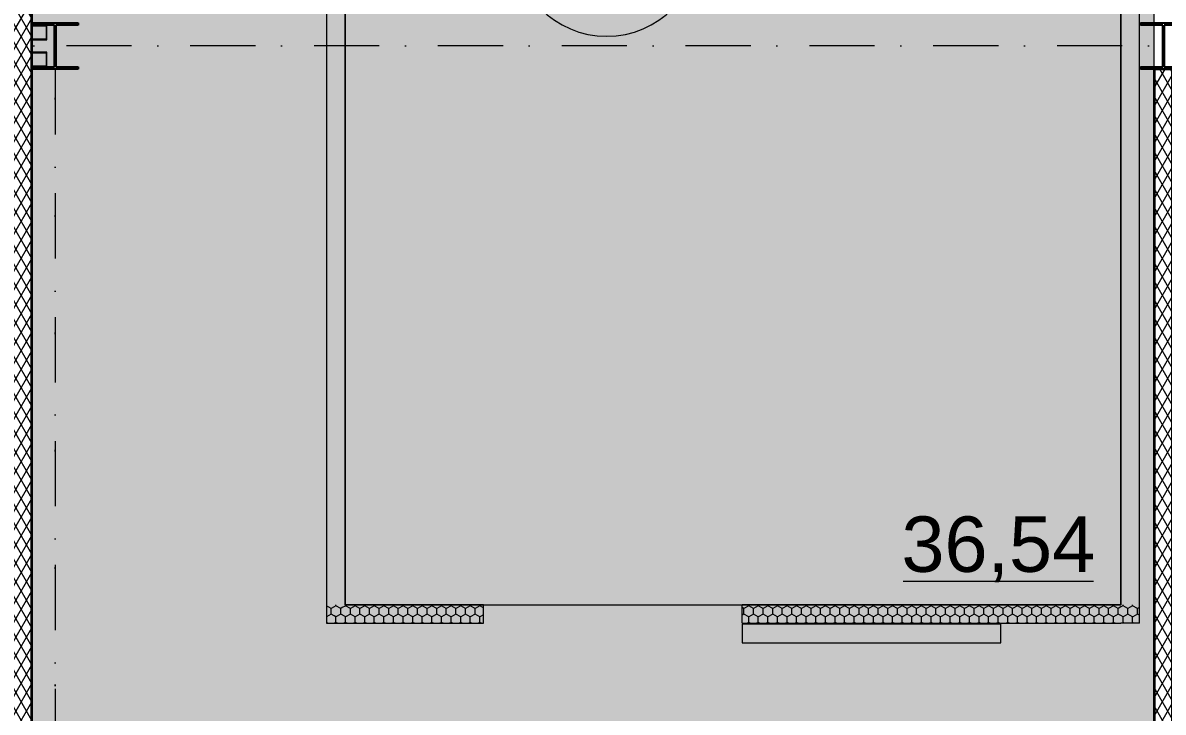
# Model space of a CAD drawing. Header units: millimetres. Extents: x -10605 to 104127, y -15987 to 52426.
# Drawn here: x 51825 to 57999, y 2394 to 6125 of the extents above; entities that cross this region are included whole.
import ezdxf
from ezdxf.enums import TextEntityAlignment as Align

# ---------------------------------------------------------------- set-up
doc = ezdxf.new("R2010")
doc.units = ezdxf.units.MM
doc.header["$MEASUREMENT"] = 0
for name, pattern in [('Dot & Dashed', [670.277762, 352.777767, -176.388884, 0, -141.111112]), ('Крупный пунктир', [634.99999, 0, -634.99999]), ('Штриховая', [300, 200, -100])]:
    doc.linetypes.add(name, pattern=pattern)
for name, color, linetype in [('Двери Archicad', 7, 'Continuous'), ('Зоны', 7, 'Continuous'), ('Зоны морозильные камеры', 7, 'Continuous'), ('Металлический каркас здания', 7, 'Continuous'), ('Морозильные камеры', 7, 'Continuous'), ('Оси', 7, 'Continuous'), ('Стены', 7, 'Continuous')]:
    doc.layers.add(name, color=color, linetype=linetype)
for name, color, linetype, lineweight in [('Двери Archicad_Ном._пера__3', 7, 'Continuous', 0), ('Зоны морозильные камеры_Ном._пера__100', 7, 'Continuous', 9), ('Зоны_Ном._пера__91', 255, 'Continuous', 0), ('Металлический каркас здания_Ном._пера__98', 7, 'Continuous', 25), ('Металлический каркас здания_Ном._пера__99', 7, 'Continuous', 15), ('Оси_Ном._пера__200', 7, 'Continuous', 0), ('Паспорта Зон Archicad_Ном._пера__100', 7, 'Continuous', 9), ('Стены _Ном._пера__97', 7, 'Continuous', 35)]:
    doc.layers.add(name, color=color, linetype=linetype, lineweight=lineweight)
for name, color, linetype, lineweight, true_color in [('Двери Archicad_Ном._пера__6', 7, 'Continuous', 13, 0xc23fa3ff), ('Зоны морозильные камеры_Ном._пера__6', 7, 'Continuous', 13, 0xc23fa3ff), ('Морозильные камеры_Ном._пера__6', 7, 'Continuous', 13, 0xc23fa3ff)]:
    doc.layers.add(name, color=color, linetype=linetype, lineweight=lineweight, true_color=true_color)
doc.styles.add('РЎР“Р•РќР•Р\xa0РР\xa0_РЎРўРР›Р¬_1', font='arial.ttf')
pattern_1 = [(60, (0, 0), (-43.30127, 25), []), (120, (0, 0), (43.30127, 25), [])]
pattern_2 = [(90, (0, 0), (-60, 0), [])]
pattern_3 = [(90, (0, 0), (-51.961524, 0), [30, -60]), (90, (-25.98, 45), (-51.961524, 0), [30, -60]), (150, (-1e-14, 30), (25.98076, 45), [30, -60]), (150, (-51.96, 30), (25.98076, 45), [30, -60]), (210, (0, 0), (-25.98076, 45), [30, -60]), (210, (-51.96, -2e-14), (-25.98076, 45), [30, -60])]

# ---------------------------------------------------------------- blocks, each defined once
blk = doc.blocks.new('Разгрузочный тамбур_29_8', base_point=(54587.1, 6244.3))
at = {"layer": 'Зоны', "linetype": 'Continuous', "lineweight": 0, "true_color": 0x3f3f3f}
blk.add_hatch(color=250, dxfattribs=at).paths.add_polyline_path([(51875, 11775), (51875, -125), (57950, -125), (57950, 11775), (57870.1, 11775), (53470, 11775)])
at = {"layer": 'Паспорта Зон Archicad_Ном._пера__100', "color": 7, "lineweight": 9, "style": 'РЎР“Р•РќР•Р\xa0РР\xa0_РЎРўРР›Р¬_1'}
for tag, p in [('ROOM_AREA', (57337.1, 1598.1)), ('ROOM_NUMBER', (53450.8, 1391.1))]:
    blk.add_attdef(tag, text='', height=300, dxfattribs=at).set_placement(p, align=Align.MIDDLE_CENTER)
blk = doc.blocks.new('Стена_3', base_point=(51875, 11775))
at = {"layer": 'Стены', "linetype": 'Continuous', "lineweight": 0, "true_color": 0x000000}
h = blk.add_hatch(dxfattribs=at)
h.set_pattern_fill('Batt_Insulation__3_', color=18, style=0, pattern_type=2)
h.set_pattern_definition(pattern_1)
h.paths.add_polyline_path([(51775, 11775), (51775, -125), (51875, -125), (51875, 11775)])
at = {"layer": 'Стены _Ном._пера__97', "color": 7, "linetype": 'Continuous', "lineweight": 35, "flags": 128}
blk.add_lwpolyline([(51875, -125), (51875, 11775)], dxfattribs=at)
blk = doc.blocks.new('Колонна SHS ГК 27')
at = {"layer": 'Металлический каркас здания_Ном._пера__99', "linetype": 'Continuous', "lineweight": 0, "true_color": 0xffffff}
h = blk.add_hatch(dxfattribs=at)
h.set_pattern_fill('Barabбs_tйglakц_бllу', style=0, pattern_type=2)
h.set_pattern_definition(pattern_2)
h.paths.add_polyline_path([(-40, -40), (40, -40), (40, 40), (-40, 40)])
h.paths.add_polyline_path([(-36.4, -36.4), (-36.4, 36.4), (36.4, 36.4), (36.4, -36.4)], flags=0)
at = {"layer": 'Металлический каркас здания_Ном._пера__99', "color": 7, "linetype": 'Continuous', "lineweight": 15}
for p, q in [((40, 40), (-40, 40)), ((-40, 40), (-40, -40)), ((-36.4, -36.4), (-36.4, 36.4)), ((-36.4, 36.4), (36.4, 36.4)), ((36.4, 36.4), (36.4, -36.4)), ((40, -40), (40, 40)), ((-40, -40), (40, -40)), ((36.4, -36.4), (-36.4, -36.4))]:
    blk.add_line(p, q, dxfattribs=at)
blk = doc.blocks.new('Морозильная камера №3_№3_90', base_point=(55170, 6925))
at = {"layer": 'Зоны морозильные камеры_Ном._пера__6', "linetype": 'Continuous', "lineweight": 0, "true_color": 0x0f283f}
for points in [[(53570, 2975), (57770.1, 2975), (57770.1, 11675), (53570, 11675)], [(55198.2, 2975), (53698.2, 2975), (53698.2, 2875), (55198.2, 2875)]]:
    blk.add_hatch(color=158, dxfattribs=at).paths.add_polyline_path(points)
at = {"layer": 'Зоны морозильные камеры_Ном._пера__100', "color": 7, "linetype": 'Штриховая', "lineweight": 9, "flags": 128}
blk.add_lwpolyline([(53570, 2975), (57770.1, 2975), (57770.1, 11675), (53570, 11675)], close=True, dxfattribs=at)
at = {"layer": 'Паспорта Зон Archicad_Ном._пера__100', "color": 7, "linetype": 'Continuous', "lineweight": 9}
blk.add_line((56591.3, 3104), (57620.9, 3104), dxfattribs=at)
blk.add_arc((54986.3, 6557.9), 505.7, 180, 0, dxfattribs=at)
at = {"layer": 'Паспорта Зон Archicad_Ном._пера__100', "color": 7, "lineweight": 9, "style": 'РЎР“Р•РќР•Р\xa0РР\xa0_РЎРўРР›Р¬_1'}
for tag, p in [('DUMMY_112', (56225.7, 7100.7)), ('ROOM_NUMBER', (54986.3, 6555.3)), ('ROOM_AREA', (57106.1, 3303.4))]:
    blk.add_attdef(tag, text='', height=300, dxfattribs=at).set_placement(p, align=Align.MIDDLE_CENTER)
blk = doc.blocks.new('Стена_80', base_point=(53470, 2875))
at = {"layer": 'Морозильные камеры', "linetype": 'Continuous', "lineweight": 0, "true_color": 0x000000}
h = blk.add_hatch(dxfattribs=at)
h.set_pattern_fill('Styrofoam_SM_Insulation__3_', color=18, style=0, pattern_type=2)
h.set_pattern_definition(pattern_3)
h.paths.add_polyline_path([(53470, 11675), (53470, 2975), (53570, 2975), (53570, 11675)])
h = blk.add_hatch(dxfattribs=at)
h.set_pattern_fill('Styrofoam_SM_Insulation__3_', color=18, style=0, pattern_type=2)
h.set_pattern_definition(pattern_3)
h.paths.add_polyline_path([(53570, 2975), (53470, 2875), (53570, 2875)])
h = blk.add_hatch(dxfattribs=at)
h.set_pattern_fill('Styrofoam_SM_Insulation__3_', color=18, style=0, pattern_type=2)
h.set_pattern_definition(pattern_3)
h.paths.add_polyline_path([(53570, 2975), (53470, 2975), (53470, 2875)])
at = {"layer": 'Морозильные камеры_Ном._пера__6', "color": 161, "linetype": 'Continuous', "lineweight": 13, "true_color": 0x3fa3ff, "flags": 128}
for points in [[(53470, 11775), (53470, 2875)], [(53570, 2975), (53570, 11675)], [(53470, 2875), (53570, 2875)]]:
    blk.add_lwpolyline(points, dxfattribs=at)
blk = doc.blocks.new('Стена_81', base_point=(57870.1, 11775))
at = {"layer": 'Морозильные камеры', "linetype": 'Continuous', "lineweight": 0, "true_color": 0x000000}
h = blk.add_hatch(dxfattribs=at)
h.set_pattern_fill('Styrofoam_SM_Insulation__3_', color=18, style=0, pattern_type=2)
h.set_pattern_definition(pattern_3)
h.paths.add_polyline_path([(57870.1, 2975), (57870.1, 11675), (57770.1, 11675), (57770.1, 2975)])
h = blk.add_hatch(dxfattribs=at)
h.set_pattern_fill('Styrofoam_SM_Insulation__3_', color=18, style=0, pattern_type=2)
h.set_pattern_definition(pattern_3)
h.paths.add_polyline_path([(57770.1, 2975), (57770.1, 2875), (57870.1, 2875)])
h = blk.add_hatch(dxfattribs=at)
h.set_pattern_fill('Styrofoam_SM_Insulation__3_', color=18, style=0, pattern_type=2)
h.set_pattern_definition(pattern_3)
h.paths.add_polyline_path([(57870.1, 2975), (57770.1, 2975), (57870.1, 2875)])
at = {"layer": 'Морозильные камеры_Ном._пера__6', "color": 161, "linetype": 'Continuous', "lineweight": 13, "true_color": 0x3fa3ff, "flags": 128}
for points in [[(57870.1, 2875), (57870.1, 11775)], [(57770.1, 11675), (57770.1, 2975)], [(57870.1, 2875), (57770.1, 2875)]]:
    blk.add_lwpolyline(points, dxfattribs=at)
blk = doc.blocks.new('Наружная Раздвижная Дверь 27')
at = {"layer": 'Двери Archicad_Ном._пера__3', "color": 7, "linetype": 'Continuous', "lineweight": 0}
for p, q in [((700, 105), (2100, 105)), ((700, 5), (700, 105)), ((2100, 105), (2100, 5)), ((2100, 5), (700, 5))]:
    blk.add_line(p, q, dxfattribs=at)
at = {"layer": 'Двери Archicad_Ном._пера__6', "color": 161, "linetype": 'Continuous', "lineweight": 13, "true_color": 0x3fa3ff}
for p, q in [((-700, 0), (-700, -100)), ((700, 0), (700, -100))]:
    blk.add_line(p, q, dxfattribs=at)
blk = doc.blocks.new('Стена_256', base_point=(57870.1, 2875))
at = {"layer": 'Морозильные камеры', "linetype": 'Continuous', "lineweight": 0, "true_color": 0x000000}
h = blk.add_hatch(dxfattribs=at)
h.set_pattern_fill('Styrofoam_SM_Insulation__3_', color=18, style=0, pattern_type=2)
h.set_pattern_definition(pattern_3)
h.paths.add_polyline_path([(53570, 2875), (54320.1, 2875), (54320.1, 2975), (53570, 2975)])
h = blk.add_hatch(dxfattribs=at)
h.set_pattern_fill('Styrofoam_SM_Insulation__3_', color=18, style=0, pattern_type=2)
h.set_pattern_definition(pattern_3)
h.paths.add_polyline_path([(55720.1, 2875), (57770.1, 2875), (57770.1, 2975), (55720.1, 2975)])
at = {"layer": 'Морозильные камеры_Ном._пера__6', "color": 161, "linetype": 'Continuous', "lineweight": 13, "true_color": 0x3fa3ff}
for p, q in [((54320.1, 2875), (54320.1, 2975)), ((55720.1, 2875), (55720.1, 2975))]:
    blk.add_line(p, q, dxfattribs=at)
at = {"layer": 'Морозильные камеры_Ном._пера__6', "color": 161, "linetype": 'Continuous', "lineweight": 13, "true_color": 0x3fa3ff, "flags": 128}
for points in [[(54320.1, 2975), (53570, 2975)], [(57770.1, 2975), (55720.1, 2975)], [(53570, 2875), (54320.1, 2875)], [(55720.1, 2875), (57770.1, 2875)]]:
    blk.add_lwpolyline(points, dxfattribs=at)
at = {"layer": 'Двери Archicad', "color": 7, "linetype": 'Continuous', "lineweight": 50, "xscale": -1, "zscale": 1000, "rotation": 180}
blk.add_blockref('Наружная Раздвижная Дверь 27', (55020.1, 2875), dxfattribs=at)
blk = doc.blocks.new('Стена_406', base_point=(58000, 5874.9))
at = {"layer": 'Стены', "linetype": 'Continuous', "lineweight": 0, "true_color": 0x000000}
h = blk.add_hatch(dxfattribs=at)
h.set_pattern_fill('Batt_Insulation__3_', color=18, style=0, pattern_type=2)
h.set_pattern_definition(pattern_1)
h.paths.add_polyline_path([(57950, 5874.9), (57950, 125), (58050, 125), (58050, 5874.9)])
at = {"layer": 'Стены _Ном._пера__97', "color": 7, "linetype": 'Continuous', "lineweight": 35, "flags": 128}
for points in [[(57950, 5874.9), (57950, 125)], [(58050, 5874.9), (57950, 5874.9)], [(58050, 125), (58050, 5874.9)], [(57950, 125), (58050, 125)]]:
    blk.add_lwpolyline(points, dxfattribs=at)
blk = doc.blocks.new('Колонна Универсальная 27')
at = {"layer": 'Металлический каркас здания_Ном._пера__98', "linetype": 'Continuous', "lineweight": 0, "true_color": 0xffffff}
h = blk.add_hatch(dxfattribs=at)
h.set_pattern_fill('Barabбs_tйglakц_бllу', style=0, pattern_type=2)
h.set_pattern_definition(pattern_2)
h.paths.add_polyline_path([(-125, -125), (125, -125), (125, -113), (4, -113), (4, 113), (125, 113), (125, 125), (-125, 125), (-125, 113), (-4, 113), (-4, -113), (-125, -113)])
at = {"layer": 'Металлический каркас здания_Ном._пера__98', "color": 7, "linetype": 'Continuous', "lineweight": 25}
for p, q in [((125, 125), (-125, 125)), ((-125, 125), (-125, 113)), ((125, 113), (125, 125)), ((-125, 113), (-4, 113)), ((-4, 113), (-4, -113)), ((4, -113), (4, 113)), ((4, 113), (125, 113)), ((-4, -113), (-125, -113)), ((-125, -113), (-125, -125)), ((125, -113), (4, -113)), ((125, -125), (125, -113)), ((-125, -125), (125, -125))]:
    blk.add_line(p, q, dxfattribs=at)
blk = doc.blocks.new('Стандартный Маркер Сетки')
at = {"layer": 'Оси_Ном._пера__200', "color": 7, "linetype": 'Dot & Dashed', "lineweight": 0}
blk.add_line((0, 0), (107805.4, 0), dxfattribs=at)
at = {"layer": 'Оси_Ном._пера__200', "color": 7, "lineweight": 0, "style": 'РЎР“Р•РќР•Р\xa0РР\xa0_РЎРўРР›Р¬_1'}
blk.add_attdef('AC_MarkerText_1', text='', height=300, dxfattribs=at).set_placement((108205.4, 150), align=Align.TOP_CENTER)
blk = doc.blocks.new('Двутавp К 26020-83 27')
at = {"layer": 'Металлический каркас здания_Ном._пера__98', "color": 7, "linetype": 'Крупный пунктир', "lineweight": 25}
blk.add_line((0, 0), (39875, 0), dxfattribs=at)
blk = doc.blocks.new('Стандартный Маркер Сетки_5')
at = {"layer": 'Оси_Ном._пера__200', "color": 7, "linetype": 'Dot & Dashed', "lineweight": 0}
blk.add_line((0, 0), (55249, 0), dxfattribs=at)
at = {"layer": 'Оси_Ном._пера__200', "color": 7, "lineweight": 0, "style": 'РЎР“Р•РќР•Р\xa0РР\xa0_РЎРўРР›Р¬_1'}
blk.add_attdef('AC_MarkerText_1', text='', height=300, rotation=90, dxfattribs=at).set_placement((55430.4, -68.6), align=Align.TOP_CENTER)

msp = doc.modelspace()

# ---------------------------------------------------------------- linework, layer by layer
at = {"layer": 'Зоны морозильные камеры_Ном._пера__6', "color": 161, "linetype": 'Continuous', "lineweight": 13, "true_color": 0x3fa3ff, "flags": 128}
msp.add_lwpolyline([(53570, 2974.99993), (57770.05667, 2974.99993), (57770.05667, 11674.99993), (53570, 11674.99993)], close=True, dxfattribs=at)
at = {"layer": 'Зоны_Ном._пера__91', "color": 255, "linetype": 'Continuous', "lineweight": 0, "flags": 128}
msp.add_lwpolyline([(51875, 11775), (51875, -125), (57949.99993, -125), (57949.99993, 11775), (57870.05661, 11775), (53470.00001, 11775)], close=True, dxfattribs=at)

# ---------------------------------------------------------------- block references
at = {"layer": 'Зоны', "color": 7, "linetype": 'Continuous', "lineweight": 9}
msp.add_blockref('Разгрузочный тамбур_29_8', (54587.14041, 6244.31479), dxfattribs=at)
at = {"layer": 'Зоны морозильные камеры', "color": 7, "linetype": 'Continuous', "lineweight": 9}
ref = msp.add_blockref('Морозильная камера №3_№3_90', (55169.96203, 6924.98504), dxfattribs=at)
ref.add_attrib('ROOM_AREA', '36,54', dxfattribs={"layer": 'Паспорта Зон Archicad_Ном._пера__100', "color": 7, "lineweight": 9, "height": 300, "style": 'РЎР“Р•РќР•Р\xa0РР\xa0_РЎРўРР›Р¬_1'}).set_placement((57106.094, 3303.42751), align=Align.MIDDLE_CENTER)
at = {"layer": 'Металлический каркас здания', "color": 7, "linetype": 'Continuous', "lineweight": 9, "xscale": -1, "zscale": 1000, "rotation": 270}
msp.add_blockref('Двутавp К 26020-83 27', (52000, 0), dxfattribs=at)
at = {"layer": 'Металлический каркас здания_Ном._пера__98', "color": 7, "linetype": 'Continuous', "lineweight": 25, "xscale": -1, "zscale": 1000}
for p in [(52000.03333, 5999.94944), (58000.00722, 5999.94944)]:
    msp.add_blockref('Колонна Универсальная 27', p, dxfattribs=at)
at = {"layer": 'Металлический каркас здания_Ном._пера__99', "color": 7, "linetype": 'Continuous', "lineweight": 15, "zscale": 1000, "rotation": 180}
for p in [(51915, 6072.94944), (51915, 5926.94944)]:
    msp.add_blockref('Колонна SHS ГК 27', p, dxfattribs=at)
at = {"layer": 'Морозильные камеры', "color": 161, "lineweight": 13, "true_color": 0x3fa3ff}
for name, p in [('Стена_80', (53470.00014, 2875)), ('Стена_81', (57870.05667, 11775)), ('Стена_256', (57870.05681, 2875))]:
    msp.add_blockref(name, p, dxfattribs=at)
at = {"layer": 'Оси', "color": 8, "linetype": 'Continuous', "lineweight": 0, "true_color": 0x747474, "zscale": 1000, "rotation": 270}
msp.add_blockref('Стандартный Маркер Сетки_5', (52000.00007, 40061.92808), dxfattribs=at)
at = {"layer": 'Оси', "color": 8, "linetype": 'Continuous', "lineweight": 0, "true_color": 0x747474, "xscale": -1, "zscale": 1000}
msp.add_blockref('Стандартный Маркер Сетки', (98000.00007, 6000), dxfattribs=at)
at = {"layer": 'Стены', "color": 7, "lineweight": 35}
for name, p in [('Стена_3', (51875, 11775)), ('Стена_406', (57999.99994, 5874.94944))]:
    msp.add_blockref(name, p, dxfattribs=at)

doc.saveas('drawing.dxf')
